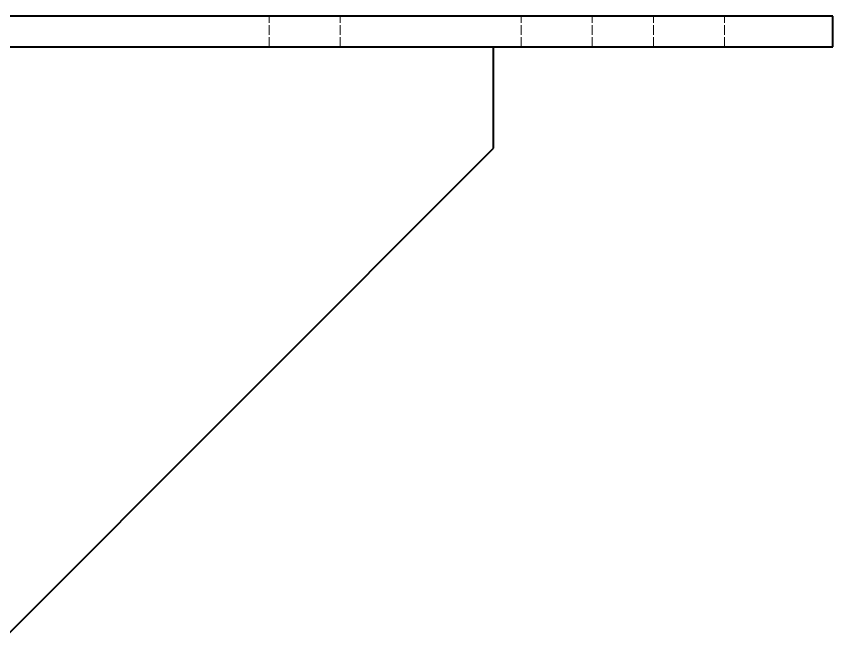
# Model space of a CAD drawing. Header units: millimetres. Extents: x 0 to 5945, y 0 to 4205.
# Drawn here: x 1910.5 to 2071.4, y 3063 to 3189 of the extents above; entities that cross this region are included whole.
import ezdxf

# ---------------------------------------------------------------- set-up
doc = ezdxf.new("R2010")
doc.units = ezdxf.units.MM
doc.header["$LTSCALE"] = 5
doc.linetypes.add('DASHED', pattern=[0.2067, 0.1654, -0.0413])
doc.layers.add('가려진 것(ISO)', color=2, linetype='DASHED', lineweight=18)
doc.layers.add('가시적인 것(ISO)', color=3, linetype='Continuous', lineweight=40)

msp = doc.modelspace()

# ---------------------------------------------------------------- linework, layer by layer
at = {"layer": '가려진 것(ISO)', "ltscale": 2.285536}
for p, q in [((1960.295, 3182.957), (1960.295, 3188.957)), ((1974.295, 3182.957), (1974.295, 3188.957)), ((2009.948, 3182.957), (2009.948, 3188.957)), ((2023.948, 3182.957), (2023.948, 3188.957)), ((2036.052, 3182.957), (2036.052, 3188.957)), ((2050.052, 3182.957), (2050.052, 3188.957))]:
    msp.add_line(p, q, dxfattribs=at)
at = {"layer": '가시적인 것(ISO)'}
for p, q in [((2071.376, 3188.957), (1481.376, 3188.957)), ((2071.376, 3182.957), (2071.376, 3188.957)), ((1481.376, 3182.957), (2071.376, 3182.957)), ((2004.526, 3162.957), (2004.526, 3182.957)), ((1904.526, 3062.957), (2004.526, 3162.957))]:
    msp.add_line(p, q, dxfattribs=at)

doc.saveas('drawing.dxf')
